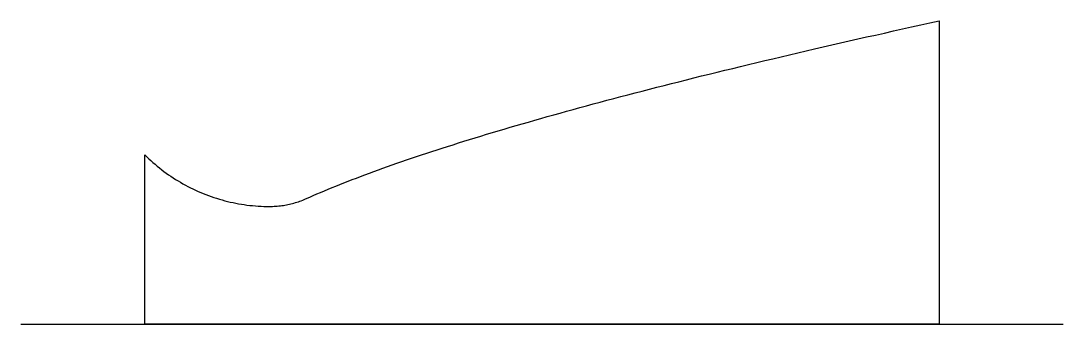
# Model space of a CAD drawing. Header units: millimetres. Extents: x -10 to 32, y 0 to 12.2.
import ezdxf

# ---------------------------------------------------------------- set-up
doc = ezdxf.new("R2010")
doc.units = ezdxf.units.MM
doc.layers.add('AXIS_REF', color=1, linetype='Continuous')
doc.layers.add('NOZZLE_PROFILE', color=4, linetype='Continuous')

msp = doc.modelspace()

# ---------------------------------------------------------------- linework, layer by layer
at = {"layer": 'AXIS_REF'}
msp.add_line((-10.038, 0), (32.03, 0), dxfattribs=at)
at = {"layer": 'NOZZLE_PROFILE'}
msp.add_lwpolyline([(-5.038, 6.837), (-4.957, 6.757), (-4.874, 6.678), (-4.79, 6.601), (-4.705, 6.524), (-4.619, 6.45), (-4.531, 6.376), (-4.442, 6.304), (-4.353, 6.234), (-4.262, 6.165), (-4.169, 6.097), (-4.076, 6.031), (-3.982, 5.967), (-3.887, 5.904), (-3.791, 5.842), (-3.694, 5.782), (-3.595, 5.724), (-3.496, 5.667), (-3.396, 5.612), (-3.296, 5.558), (-3.194, 5.506), (-3.091, 5.456), (-2.988, 5.407), (-2.884, 5.36), (-2.779, 5.314), (-2.674, 5.271), (-2.568, 5.229), (-2.461, 5.188), (-2.353, 5.15), (-2.245, 5.113), (-2.136, 5.078), (-2.027, 5.044), (-1.918, 5.013), (-1.807, 4.983), (-1.697, 4.955), (-1.585, 4.929), (-1.474, 4.904), (-1.362, 4.881), (-1.25, 4.86), (-1.137, 4.841), (-1.024, 4.824), (-0.911, 4.808), (-0.798, 4.795), (-0.684, 4.783), (-0.57, 4.773), (-0.457, 4.765), (-0.342, 4.758), (-0.228, 4.754), (-0.114, 4.751), (0, 4.75), (0.062, 4.751), (0.124, 4.752), (0.187, 4.755), (0.249, 4.759), (0.311, 4.763), (0.373, 4.769), (0.435, 4.776), (0.497, 4.784), (0.558, 4.793), (0.62, 4.803), (0.681, 4.814), (0.742, 4.827), (0.803, 4.84), (0.863, 4.854), (0.924, 4.87), (0.984, 4.886), (1.043, 4.903), (1.103, 4.922), (1.162, 4.941), (1.221, 4.962), (1.279, 4.983), (1.337, 5.005), (1.395, 5.029), (1.452, 5.053), (1.622, 5.129), (1.766, 5.192), (1.912, 5.255), (2.061, 5.318), (2.212, 5.382), (2.365, 5.446), (2.521, 5.509), (2.679, 5.574), (2.839, 5.638), (3.002, 5.703), (3.167, 5.767), (3.335, 5.832), (3.505, 5.897), (3.677, 5.963), (3.852, 6.028), (4.029, 6.094), (4.209, 6.16), (4.391, 6.226), (4.575, 6.292), (4.762, 6.359), (4.951, 6.426), (5.142, 6.493), (5.336, 6.56), (5.532, 6.627), (5.731, 6.695), (5.932, 6.762), (6.135, 6.83), (6.341, 6.898), (6.549, 6.967), (6.759, 7.035), (6.972, 7.104), (7.187, 7.173), (7.405, 7.242), (7.625, 7.311), (7.847, 7.381), (8.072, 7.451), (8.299, 7.52), (8.528, 7.59), (8.76, 7.661), (8.995, 7.731), (9.231, 7.802), (9.47, 7.873), (9.712, 7.944), (9.955, 8.015), (10.202, 8.087), (10.45, 8.158), (10.701, 8.23), (10.954, 8.302), (11.21, 8.375), (11.468, 8.447), (11.729, 8.52), (11.991, 8.593), (12.257, 8.666), (12.524, 8.739), (12.794, 8.812), (13.067, 8.886), (13.341, 8.96), (13.618, 9.034), (13.898, 9.108), (14.18, 9.183), (14.464, 9.257), (14.751, 9.332), (15.04, 9.407), (15.331, 9.482), (15.625, 9.558), (15.921, 9.634), (16.22, 9.709), (16.521, 9.785), (16.824, 9.862), (17.129, 9.938), (17.438, 10.015), (17.748, 10.091), (18.061, 10.168), (18.376, 10.246), (18.694, 10.323), (19.014, 10.401), (19.336, 10.479), (19.661, 10.557), (19.988, 10.635), (20.317, 10.713), (20.649, 10.792), (20.983, 10.871), (21.32, 10.95), (21.659, 11.029), (22, 11.108), (22.344, 11.188), (22.69, 11.268), (23.039, 11.348), (23.39, 11.428), (23.743, 11.508), (24.099, 11.589), (24.457, 11.669), (24.817, 11.75), (25.18, 11.832), (25.545, 11.913), (25.913, 11.995), (26.283, 12.076), (26.655, 12.158), (27.03, 12.24), (27.03, 0), (-5.038, 0)], close=True, dxfattribs=at)

doc.saveas('drawing.dxf')
